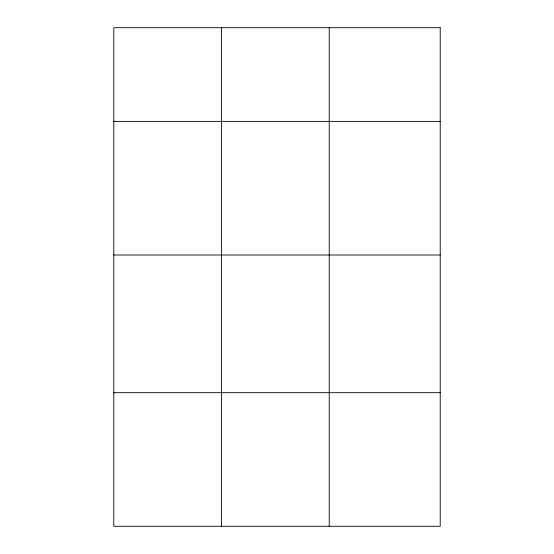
<?xml version="1.0" encoding="UTF-8"?>
<svg xmlns="http://www.w3.org/2000/svg" width="554" height="554" viewBox="0 0 554 554"><rect width="100%" height="100%" fill="white"/><g stroke="black" fill="none" stroke-linecap="round" stroke-linejoin="round"><path stroke-width="0.83" d="M113.785 121.381L440.215 121.381M113.785 254.999L440.215 254.999M113.785 392.675L440.215 392.675M329.228 27.7L329.228 526.3M221.51 27.7L221.51 526.3M440.215 27.7L113.785 27.7L113.785 526.3L440.215 526.3L440.215 27.7"/></g></svg>
